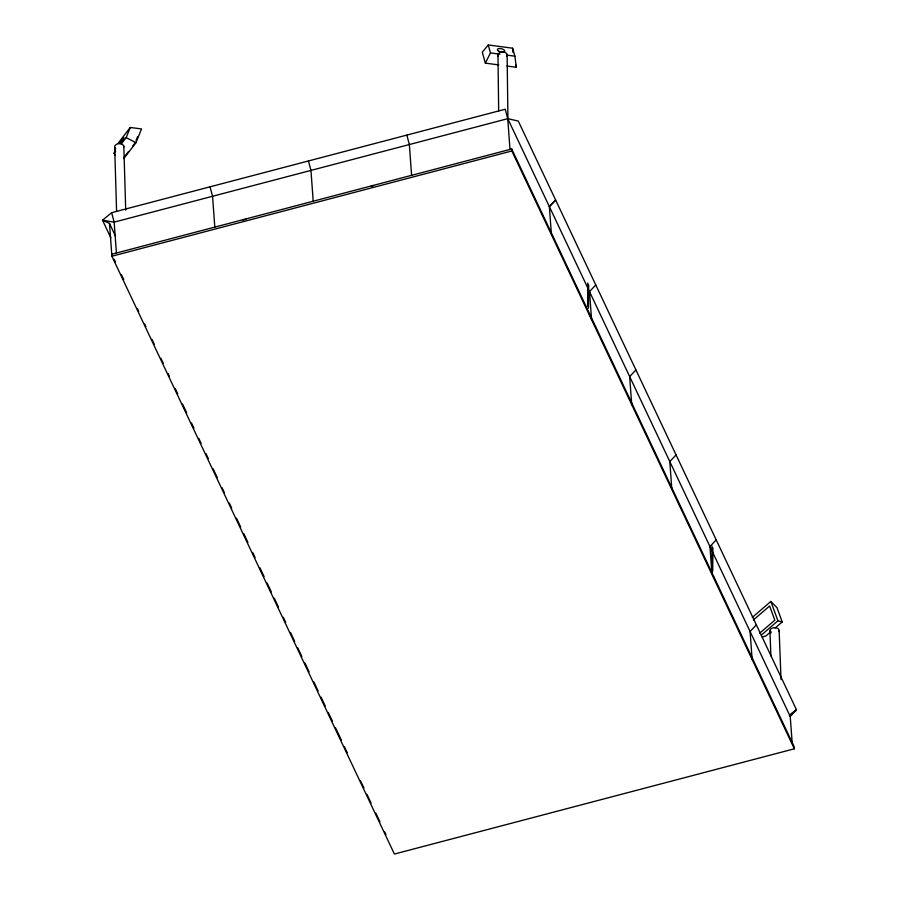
<?xml version="1.0" encoding="UTF-8"?>
<svg xmlns="http://www.w3.org/2000/svg" width="899" height="899" viewBox="0 0 899 899"><rect width="100%" height="100%" fill="white"/><g stroke="black" fill="none" stroke-linecap="round" stroke-linejoin="round"><path stroke-width="1.35" d="M587.631 306.222L587.8 283.005M588.497 308.11L588.665 284.893M711.873 569.123L712.042 545.907M712.738 571.011L712.896 547.794M115.465 155.482L114.027 153.392L115.555 149.605M121.309 143.919L126.175 137.603L130.243 127.489L141.514 128.917L135.963 142.716L123.77 158.572M136.052 140.536L137.581 136.738M498.821 64.93L485.336 63.121L490.472 52.917L488.247 44.95L512.632 48.22L514.869 56.188L516.352 67.29L506.912 66.02M118.095 143.289L130.243 127.489M114.027 153.392L115.645 151.29M123.702 157.797L128.568 151.482M132.614 146.222L135.041 143.053M488.247 44.95L482.291 52.254L485.336 63.121M551.334 233.47L549.368 206.624L555.638 199.994L518.274 121.062L507.744 118.668L114.162 222.143L102.497 220.199L110.892 237.943M790.232 716.481L549.368 206.635L555.638 199.994L796.503 709.839L790.232 716.481L792.21 743.316M595.779 284.972L589.508 291.613L591.576 319.786M635.919 369.95L629.66 376.58L631.727 404.764M676.07 454.916L669.8 461.558L671.767 488.393M716.211 539.894L709.94 546.536L711.918 573.371M756.351 624.872L750.092 631.503L752.16 659.686M752.272 617.433L770.859 601.431L777.028 607.724L782.209 621.928L775.107 628.041M753.396 619.973L769.634 605.982L774.814 620.186L759.588 633.289M761.408 635.042L777.927 620.816L782.209 621.928M771.039 631.536L765.97 635.908L762.24 637.054M549.368 206.624L507.744 118.668L505.238 109.229L111.645 212.692L102.497 220.199L109.487 223.39L115.477 236.066M789.378 715.671L796.503 709.839L791.03 713.784M370.984 186.419L373.613 185.565M111.746 254.237L511.7 148.987L794.199 746.811L794.345 748.8L394.391 854.05L111.892 256.226L109.487 223.39M242.887 219.963L245.966 219.3M111.892 256.226L511.846 150.965L794.345 748.8M490.472 52.917L499.956 54.187M506.733 55.097L514.869 56.188M126.175 137.603L135.963 142.716M360.353 780.444L363.926 787.985M366.893 794.266L371.062 803.054M375.816 813.112L379.974 821.911M384.738 831.957L385.929 834.474M114.151 259.317L115.353 261.867M121.343 274.543L123.747 279.623M137.525 308.784L138.738 311.357M144.705 324.011L145.93 326.584M151.931 339.283L154.336 344.351M160.887 358.252L163.326 363.398M168.079 373.467L169.327 376.085M175.327 388.784L177.721 393.852M182.519 404.011L186.722 412.899M191.521 423.047L193.914 428.126M198.713 438.285L201.118 443.353M205.916 453.512L208.31 458.591M213.108 468.739L217.311 477.627M221.997 487.618L224.503 492.854M229.301 503.013L231.706 508.092M236.504 518.24L240.707 527.129M243.696 533.478L247.899 542.367M252.698 552.514L255.102 557.594M259.901 567.752L264.092 576.63M267.093 582.979L271.296 591.868M274.285 598.206L278.488 607.095M283.286 617.253L285.691 622.322M290.489 632.48L294.681 641.369M297.681 647.707L301.884 656.596M304.885 662.945L309.076 671.823M313.875 681.981L318.077 690.87M321.078 697.208L325.269 706.097M328.27 712.446L332.473 721.324M335.473 727.673L341.463 740.371M344.463 746.709L345.666 749.249M346.036 750.148L347.228 752.688M713.525 576.765L715.031 580.057M589.294 313.863L590.8 317.156M770.859 601.431L777.927 620.816M515.678 64.874L516.352 67.29M406.842 135.097L409.348 144.537L411.607 175.406M308.436 160.966L310.953 170.405L313.212 201.275M210.04 186.823L212.557 196.274L214.816 227.144M111.645 212.692L114.162 222.143L116.42 253.001M512.632 48.22L512.969 52.322M511.7 148.987L511.846 150.965M507.744 118.668L510.003 149.537M779.152 630.75L781.029 679.554M770.893 655.809L769.926 630.716A4.619 3.068 -2.2 0 0 771.162 632.896M123.826 146.256L125.714 210.13M114.69 147.245L116.578 211.13M507.126 54.682L507.924 119.219M497.967 54.783L498.664 110.903M770.128 629.918A4.619 3.068 -2.2 0 1 775.904 627.772A4.619 3.068 -2.2 0 1 778.95 631.548M498.304 56.457A4.619 3.281 -0.7 0 1 502.519 51.884A4.619 3.281 -0.7 0 1 506.834 56.356M115.611 148.695A4.619 3.079 -1.7 0 1 118.039 143.795A4.619 3.079 -1.7 0 1 123.837 147.054M120.016 143.391C124.882 139.873 125.377 132.007 120.016 143.391M498.226 50.816A3.765 1.607 13.4 0 0 504.496 51.524A3.765 1.607 13.4 0 0 500.383 48.557A3.765 1.607 13.4 0 0 498.226 50.816"/></g></svg>
